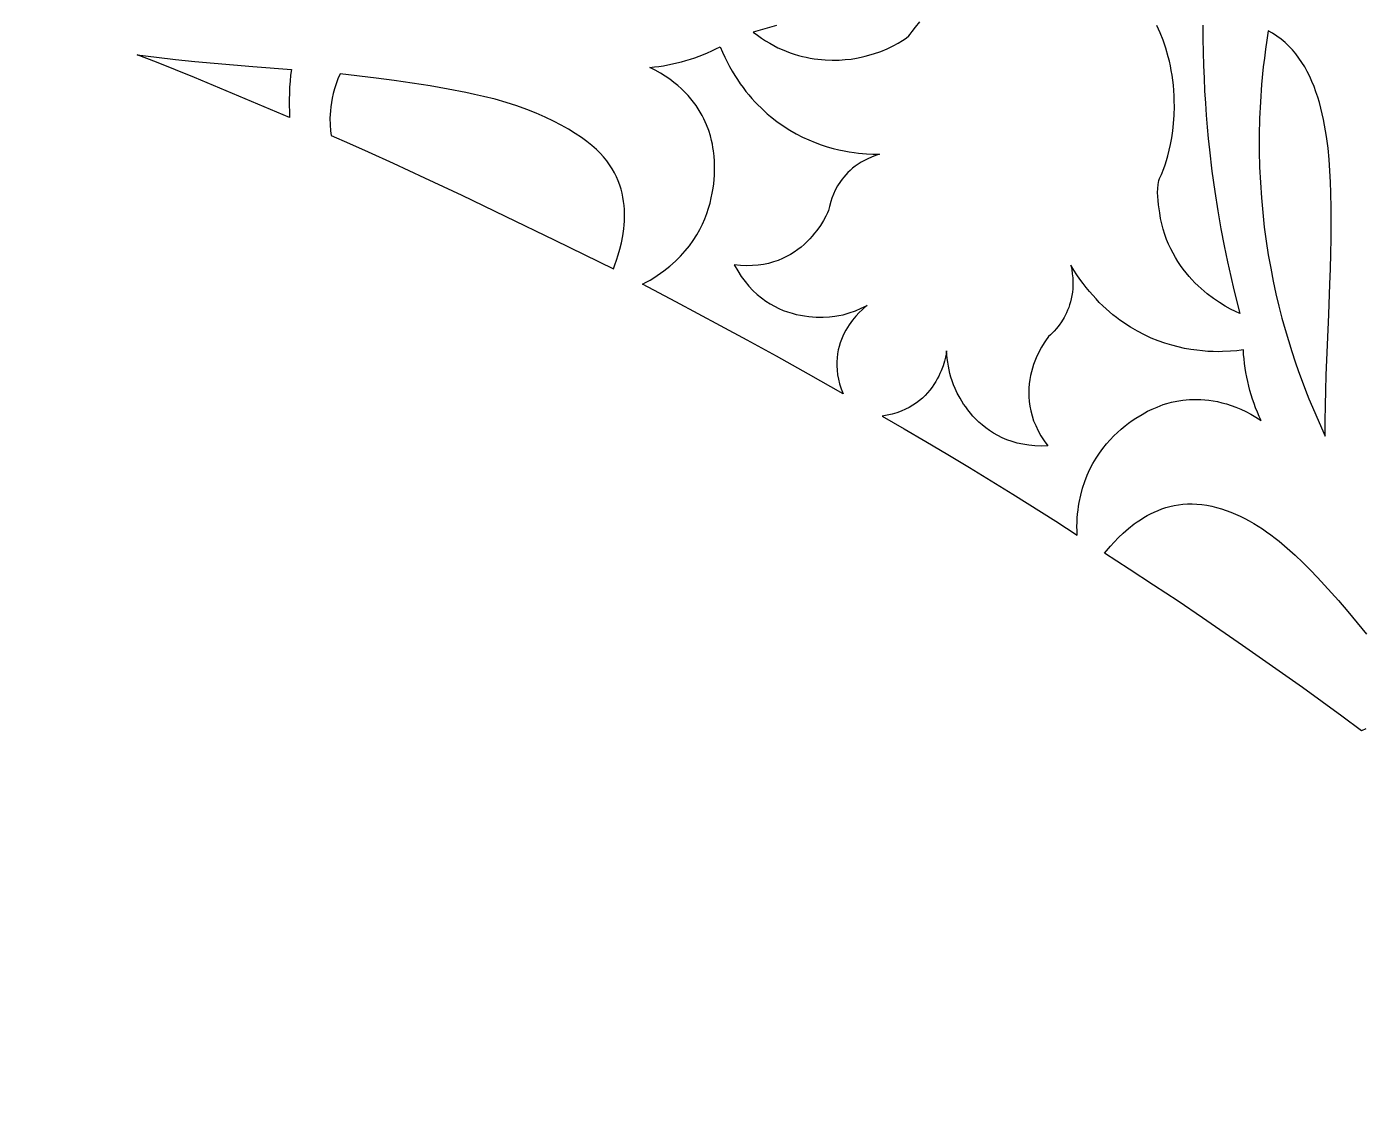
# Model space of a CAD drawing. Extents: x -570 to 570, y -570 to 570.
# Drawn here: x 131.3 to 225.3, y 280.2 to 355.6 of the extents above; entities that cross this region are included whole.
import ezdxf

# ---------------------------------------------------------------- set-up
doc = ezdxf.new("R2010")
doc.units = 0
doc.layers.add('LAYER_1', color=18, linetype='CONTINUOUS')
doc.layers.add('LAYER_2', color=174, linetype='CONTINUOUS')

msp = doc.modelspace()

# ---------------------------------------------------------------- linework, layer by layer
at = {"layer": 'LAYER_1'}
for points in [[(183.96, 355.706), (182.323, 355.244), (182.609, 355.024), (182.896, 354.82), (183.185, 354.631), (183.474, 354.458), (183.764, 354.298), (184.054, 354.152), (184.343, 354.02), (184.632, 353.9), (184.919, 353.793), (185.205, 353.698), (185.488, 353.613), (185.769, 353.54), (186.047, 353.477), (186.322, 353.423), (186.592, 353.379), (186.859, 353.344), (187.377, 353.297), (187.873, 353.279), (188.343, 353.286), (188.784, 353.313), (189.192, 353.357), (189.565, 353.414), (189.897, 353.48), (190.187, 353.55), (190.755, 353.715), (191.271, 353.894), (191.733, 354.08), (192.144, 354.272), (192.501, 354.463), (192.805, 354.65), (193.057, 354.829), (193.254, 354.995), (193.328, 355.09), (193.475, 355.294), (193.705, 355.592), (194.028, 355.974)], [(213.888, 355.741), (213.893, 354.777), (213.909, 353.833), (213.934, 352.908), (213.97, 352.004), (214.014, 351.119), (214.066, 350.254), (214.127, 349.409), (214.195, 348.584), (214.269, 347.779), (214.35, 346.994), (214.529, 345.483), (214.727, 344.053), (214.939, 342.703), (215.161, 341.432), (215.39, 340.242), (215.621, 339.133), (215.849, 338.104), (216.071, 337.156), (216.478, 335.502), (216.17, 335.638), (215.824, 335.81), (215.447, 336.018), (215.046, 336.265), (214.628, 336.55), (214.199, 336.876), (213.983, 337.054), (213.766, 337.242), (213.551, 337.441), (213.337, 337.651), (213.126, 337.871), (212.919, 338.103), (212.716, 338.345), (212.517, 338.599), (212.325, 338.864), (212.14, 339.14), (211.963, 339.428), (211.794, 339.727), (211.635, 340.039), (211.486, 340.362), (211.348, 340.697), (211.222, 341.045), (211.109, 341.405), (211.01, 341.778), (210.926, 342.163), (210.857, 342.561), (210.776, 343.129), (210.743, 343.416), (210.721, 343.703), (210.711, 343.99), (210.718, 344.275), (210.744, 344.558), (210.794, 344.838), (210.851, 344.972), (210.976, 345.248), (211.147, 345.668), (211.242, 345.933), (211.341, 346.234), (211.439, 346.573), (211.535, 346.95), (211.624, 347.364), (211.706, 347.817), (211.775, 348.308), (211.831, 348.838), (211.869, 349.407), (211.887, 350.016), (211.886, 350.403), (211.874, 350.782), (211.853, 351.153), (211.821, 351.515), (211.781, 351.869), (211.732, 352.214), (211.675, 352.551), (211.611, 352.879), (211.539, 353.199), (211.461, 353.511), (211.288, 354.109), (211.095, 354.672), (210.886, 355.202), (210.666, 355.698)], [(225.335, 306.348), (225.026, 306.218), (223.651, 307.24), (222.268, 308.25), (220.878, 309.25), (219.481, 310.242), (216.673, 312.204), (213.853, 314.148), (212.149, 315.298), (210.432, 316.427), (208.708, 317.547), (206.987, 318.67), (207.404, 319.165), (207.667, 319.456), (207.965, 319.765), (208.298, 320.084), (208.666, 320.406), (209.068, 320.723), (209.282, 320.876), (209.504, 321.026), (209.735, 321.17), (209.974, 321.308), (210.221, 321.439), (210.476, 321.562), (210.74, 321.675), (211.011, 321.778), (211.291, 321.87), (211.579, 321.95), (211.874, 322.017), (212.178, 322.07), (212.489, 322.107), (212.808, 322.129), (213.135, 322.133), (213.469, 322.12), (213.812, 322.087), (214.161, 322.034), (214.51, 321.965), (214.855, 321.881), (215.195, 321.783), (215.531, 321.673), (215.862, 321.549), (216.19, 321.414), (216.513, 321.267), (216.832, 321.109), (217.147, 320.941), (217.458, 320.762), (217.765, 320.574), (218.069, 320.378), (218.368, 320.172), (218.664, 319.959), (218.956, 319.738), (219.245, 319.51), (219.811, 319.036), (220.363, 318.54), (220.902, 318.027), (221.427, 317.501), (221.94, 316.966), (222.44, 316.425), (223.406, 315.346), (224.074, 314.574), (224.729, 313.79), (225.371, 312.996)]]:
    msp.add_lwpolyline(points, dxfattribs=at)
for points in [[(222.483, 326.895), (222.484, 327.962), (222.498, 329.029), (222.522, 330.095), (222.554, 331.162), (222.636, 333.295), (222.729, 335.428), (222.815, 337.561), (222.851, 338.627), (222.88, 339.694), (222.899, 340.76), (222.907, 341.827), (222.902, 342.893), (222.882, 343.959), (222.855, 344.718), (222.815, 345.499), (222.756, 346.297), (222.676, 347.103), (222.571, 347.913), (222.508, 348.317), (222.437, 348.719), (222.359, 349.119), (222.272, 349.515), (222.176, 349.907), (222.071, 350.295), (221.956, 350.676), (221.831, 351.051), (221.695, 351.419), (221.549, 351.778), (221.391, 352.129), (221.221, 352.47), (221.038, 352.8), (220.843, 353.119), (220.635, 353.425), (220.413, 353.718), (220.177, 353.998), (219.926, 354.263), (219.66, 354.513), (219.379, 354.746), (219.083, 354.962), (218.769, 355.16), (218.468, 355.326), (218.372, 354.686), (218.285, 354.052), (218.206, 353.423), (218.135, 352.8), (218.018, 351.57), (217.933, 350.363), (217.877, 349.179), (217.85, 348.019), (217.85, 346.882), (217.875, 345.769), (217.925, 344.68), (217.997, 343.616), (218.091, 342.576), (218.205, 341.561), (218.337, 340.571), (218.486, 339.607), (218.651, 338.668), (218.831, 337.755), (219.023, 336.869), (219.226, 336.009), (219.44, 335.175), (219.662, 334.369), (219.892, 333.59), (220.127, 332.838), (220.366, 332.115), (220.608, 331.419), (220.852, 330.752), (221.096, 330.113), (221.339, 329.503), (221.579, 328.922), (222.045, 327.849)], [(139.066, 353.662), (140.413, 353.478), (141.764, 353.319), (143.116, 353.181), (144.471, 353.059), (147.184, 352.842), (149.896, 352.631), (149.841, 352.213), (149.799, 351.792), (149.769, 351.371), (149.749, 350.949), (149.741, 350.526), (149.742, 350.103), (149.752, 349.68), (149.77, 349.258), (147.101, 350.377), (144.435, 351.502), (143.099, 352.058), (141.76, 352.606), (140.416, 353.142)], [(191.184, 346.675), (190.895, 346.579), (190.622, 346.474), (190.365, 346.36), (190.124, 346.238), (189.897, 346.109), (189.684, 345.973), (189.486, 345.833), (189.301, 345.687), (189.128, 345.538), (188.968, 345.385), (188.82, 345.231), (188.684, 345.074), (188.558, 344.917), (188.443, 344.76), (188.243, 344.449), (188.08, 344.147), (187.949, 343.861), (187.846, 343.597), (187.769, 343.361), (187.676, 343), (187.637, 342.827), (187.602, 342.736), (187.526, 342.563), (187.408, 342.321), (187.245, 342.024), (187.034, 341.684), (186.775, 341.315), (186.626, 341.123), (186.464, 340.929), (186.288, 340.735), (186.099, 340.541), (185.896, 340.35), (185.679, 340.163), (185.447, 339.982), (185.2, 339.808), (184.939, 339.644), (184.662, 339.49), (184.369, 339.349), (184.061, 339.222), (183.736, 339.111), (183.396, 339.017), (183.038, 338.942), (182.663, 338.887), (182.271, 338.855), (181.862, 338.847), (181.435, 338.865), (180.99, 338.91), (181.23, 338.486), (181.482, 338.094), (181.746, 337.735), (182.02, 337.405), (182.303, 337.105), (182.594, 336.833), (182.891, 336.588), (183.194, 336.368), (183.5, 336.172), (183.808, 336), (184.118, 335.848), (184.428, 335.717), (184.736, 335.605), (185.042, 335.511), (185.344, 335.434), (185.641, 335.371), (185.931, 335.323), (186.213, 335.287), (186.487, 335.263), (186.75, 335.249), (187.24, 335.247), (187.673, 335.27), (188.039, 335.308), (188.328, 335.351), (188.632, 335.414), (188.85, 335.472), (189.065, 335.538), (189.49, 335.69), (189.907, 335.866), (190.314, 336.059), (190.13, 335.908), (189.963, 335.758), (189.76, 335.561), (189.534, 335.318), (189.295, 335.028), (189.173, 334.867), (189.053, 334.694), (188.935, 334.511), (188.821, 334.317), (188.712, 334.112), (188.609, 333.897), (188.514, 333.672), (188.429, 333.436), (188.354, 333.191), (188.291, 332.935), (188.242, 332.67), (188.207, 332.395), (188.188, 332.11), (188.187, 331.816), (188.205, 331.513), (188.244, 331.201), (188.304, 330.879), (188.387, 330.549), (188.495, 330.21), (188.629, 329.863), (186.195, 331.24), (183.949, 332.492), (181.894, 333.621), (180.031, 334.632), (176.889, 336.309), (174.538, 337.551), (174.813, 337.696), (175.078, 337.846), (175.334, 337.999), (175.58, 338.156), (175.816, 338.317), (176.043, 338.481), (176.262, 338.647), (176.471, 338.817), (176.863, 339.164), (177.223, 339.521), (177.55, 339.885), (177.846, 340.255), (178.114, 340.63), (178.354, 341.007), (178.567, 341.387), (178.756, 341.765), (178.921, 342.143), (179.065, 342.516), (179.188, 342.885), (179.291, 343.248), (179.377, 343.603), (179.447, 343.948), (179.502, 344.282), (179.544, 344.604), (179.574, 344.911), (179.593, 345.203), (179.605, 345.733), (179.593, 346.182), (179.567, 346.536), (179.52, 346.913), (179.49, 347.151), (179.454, 347.37), (179.398, 347.645), (179.314, 347.97), (179.199, 348.337), (179.046, 348.74), (178.953, 348.952), (178.849, 349.17), (178.733, 349.394), (178.604, 349.622), (178.461, 349.853), (178.305, 350.087), (178.133, 350.323), (177.945, 350.559), (177.741, 350.795), (177.521, 351.03), (177.282, 351.263), (177.025, 351.493), (176.749, 351.72), (176.453, 351.942), (176.137, 352.158), (175.799, 352.368), (175.44, 352.57), (175.058, 352.765), (175.378, 352.797), (175.697, 352.838), (176.016, 352.886), (176.335, 352.943), (176.652, 353.008), (176.967, 353.08), (177.281, 353.16), (177.594, 353.248), (177.904, 353.343), (178.211, 353.445), (178.516, 353.554), (178.819, 353.671), (179.117, 353.794), (179.413, 353.925), (179.705, 354.062), (179.993, 354.205), (180.152, 353.843), (180.317, 353.492), (180.487, 353.152), (180.663, 352.825), (180.843, 352.508), (181.029, 352.203), (181.218, 351.908), (181.412, 351.624), (181.61, 351.351), (181.812, 351.088), (182.017, 350.834), (182.225, 350.591), (182.436, 350.358), (182.65, 350.133), (182.866, 349.919), (183.085, 349.713), (183.305, 349.516), (183.527, 349.328), (183.975, 348.977), (184.427, 348.658), (184.88, 348.371), (185.333, 348.112), (185.784, 347.881), (186.23, 347.677), (186.67, 347.497), (187.101, 347.34), (187.522, 347.204), (187.931, 347.088), (188.324, 346.991), (188.702, 346.91), (189.061, 346.844), (189.399, 346.792), (189.714, 346.752), (190.27, 346.702), (190.71, 346.681), (191.02, 346.676)], [(172.502, 338.628), (172.606, 338.907), (172.721, 339.235), (172.841, 339.607), (172.959, 340.019), (173.069, 340.466), (173.163, 340.945), (173.235, 341.45), (173.261, 341.711), (173.279, 341.978), (173.288, 342.249), (173.287, 342.524), (173.276, 342.802), (173.254, 343.083), (173.22, 343.367), (173.173, 343.652), (173.112, 343.939), (173.037, 344.226), (172.946, 344.514), (172.839, 344.801), (172.715, 345.087), (172.573, 345.372), (172.412, 345.654), (172.232, 345.934), (172.031, 346.211), (171.81, 346.485), (171.578, 346.738), (171.306, 347.002), (170.994, 347.276), (170.643, 347.557), (170.251, 347.844), (169.82, 348.133), (169.349, 348.424), (168.84, 348.713), (168.291, 349), (167.704, 349.28), (167.079, 349.554), (166.415, 349.817), (165.713, 350.07), (164.974, 350.308), (164.197, 350.53), (163.382, 350.734), (162.761, 350.874), (162.139, 351.007), (160.889, 351.25), (159.634, 351.467), (158.374, 351.663), (157.112, 351.841), (155.848, 352.006), (153.317, 352.313), (153.165, 351.956), (153.034, 351.608), (152.924, 351.268), (152.833, 350.938), (152.759, 350.618), (152.701, 350.309), (152.658, 350.012), (152.628, 349.727), (152.61, 349.456), (152.602, 349.198), (152.61, 348.728), (152.64, 348.322), (152.68, 347.988), (153.971, 347.419), (155.283, 346.832), (157.037, 346.036), (159.228, 345.025), (161.854, 343.792), (164.913, 342.331), (168.4, 340.637)], [(204.622, 338.88), (204.68, 338.581), (204.723, 338.291), (204.75, 338.011), (204.763, 337.74), (204.764, 337.479), (204.751, 337.227), (204.728, 336.984), (204.694, 336.751), (204.65, 336.527), (204.598, 336.312), (204.537, 336.106), (204.47, 335.91), (204.397, 335.722), (204.319, 335.544), (204.151, 335.216), (203.973, 334.923), (203.793, 334.667), (203.617, 334.447), (203.453, 334.263), (203.19, 334.002), (203.061, 333.882), (203, 333.806), (202.888, 333.654), (202.738, 333.43), (202.562, 333.14), (202.373, 332.788), (202.184, 332.379), (202.093, 332.154), (202.006, 331.917), (201.926, 331.668), (201.853, 331.408), (201.79, 331.137), (201.737, 330.857), (201.697, 330.566), (201.671, 330.267), (201.66, 329.96), (201.666, 329.644), (201.691, 329.322), (201.736, 328.993), (201.803, 328.659), (201.894, 328.319), (202.009, 327.974), (202.151, 327.626), (202.321, 327.273), (202.52, 326.918), (202.751, 326.561), (203.014, 326.202), (202.542, 326.194), (202.092, 326.212), (201.661, 326.255), (201.251, 326.32), (200.861, 326.407), (200.49, 326.514), (200.137, 326.639), (199.804, 326.78), (199.488, 326.936), (199.19, 327.104), (198.909, 327.284), (198.645, 327.474), (198.398, 327.672), (198.167, 327.876), (197.951, 328.085), (197.75, 328.298), (197.565, 328.511), (197.393, 328.724), (197.236, 328.936), (197.092, 329.144), (196.844, 329.543), (196.646, 329.907), (196.493, 330.225), (196.384, 330.482), (196.281, 330.761), (196.202, 331.018), (196.133, 331.278), (196.073, 331.54), (196.022, 331.805), (195.979, 332.072), (195.944, 332.339), (195.896, 332.875), (195.857, 332.64), (195.811, 332.421), (195.742, 332.148), (195.644, 331.831), (195.513, 331.479), (195.433, 331.294), (195.344, 331.104), (195.244, 330.91), (195.133, 330.714), (195.01, 330.517), (194.875, 330.321), (194.726, 330.126), (194.565, 329.933), (194.389, 329.745), (194.199, 329.562), (193.994, 329.386), (193.772, 329.217), (193.535, 329.058), (193.28, 328.909), (193.008, 328.771), (192.718, 328.647), (192.409, 328.536), (192.081, 328.441), (191.733, 328.363), (191.364, 328.302), (192.91, 327.413), (194.449, 326.511), (195.982, 325.599), (197.509, 324.677), (199.031, 323.746), (200.548, 322.808), (203.57, 320.912), (204.318, 320.426), (205.062, 319.934), (205.053, 320.245), (205.051, 320.55), (205.058, 320.848), (205.073, 321.14), (205.096, 321.425), (205.125, 321.704), (205.162, 321.976), (205.206, 322.243), (205.312, 322.757), (205.443, 323.246), (205.596, 323.712), (205.77, 324.154), (205.961, 324.573), (206.169, 324.97), (206.39, 325.345), (206.624, 325.698), (206.867, 326.03), (207.119, 326.341), (207.376, 326.632), (207.637, 326.903), (207.9, 327.155), (208.163, 327.388), (208.424, 327.603), (208.68, 327.8), (208.93, 327.979), (209.172, 328.142), (209.622, 328.417), (210.014, 328.631), (210.332, 328.785), (210.68, 328.933), (210.9, 329.023), (211.106, 329.099), (211.371, 329.185), (211.692, 329.272), (212.066, 329.352), (212.49, 329.418), (212.719, 329.442), (212.959, 329.46), (213.21, 329.47), (213.471, 329.471), (213.742, 329.463), (214.023, 329.443), (214.312, 329.411), (214.611, 329.367), (214.917, 329.309), (215.231, 329.235), (215.553, 329.146), (215.881, 329.04), (216.216, 328.915), (216.557, 328.772), (216.904, 328.608), (217.257, 328.423), (217.614, 328.216), (217.975, 327.986), (217.842, 328.277), (217.715, 328.572), (217.597, 328.87), (217.485, 329.172), (217.381, 329.476), (217.284, 329.784), (217.195, 330.094), (217.114, 330.406), (217.039, 330.72), (216.973, 331.036), (216.914, 331.352), (216.862, 331.671), (216.819, 331.989), (216.782, 332.309), (216.754, 332.628), (216.733, 332.947), (216.572, 332.924), (216.265, 332.885), (215.827, 332.846), (215.271, 332.82), (214.954, 332.817), (214.613, 332.823), (214.249, 332.839), (213.865, 332.868), (213.462, 332.912), (213.043, 332.971), (212.608, 333.049), (212.16, 333.146), (211.7, 333.265), (211.23, 333.407), (210.753, 333.575), (210.269, 333.77), (209.781, 333.993), (209.29, 334.248), (208.798, 334.535), (208.552, 334.691), (208.307, 334.856), (208.062, 335.03), (207.818, 335.213), (207.576, 335.406), (207.334, 335.608), (207.095, 335.821), (206.857, 336.044), (206.62, 336.277), (206.387, 336.52), (206.155, 336.775), (205.926, 337.04), (205.7, 337.317), (205.478, 337.606), (205.258, 337.906), (205.042, 338.218), (204.83, 338.543)]]:
    msp.add_lwpolyline(points, close=True, dxfattribs=at)
at = {"layer": 'LAYER_2'}
msp.add_lwpolyline([(0, 570, 0.414214), (-570, 0, 0.414214), (0, -570, 0.414214), (570, 0, 0.414214)], format="xyb", close=True, dxfattribs=at)

doc.saveas('drawing.dxf')
